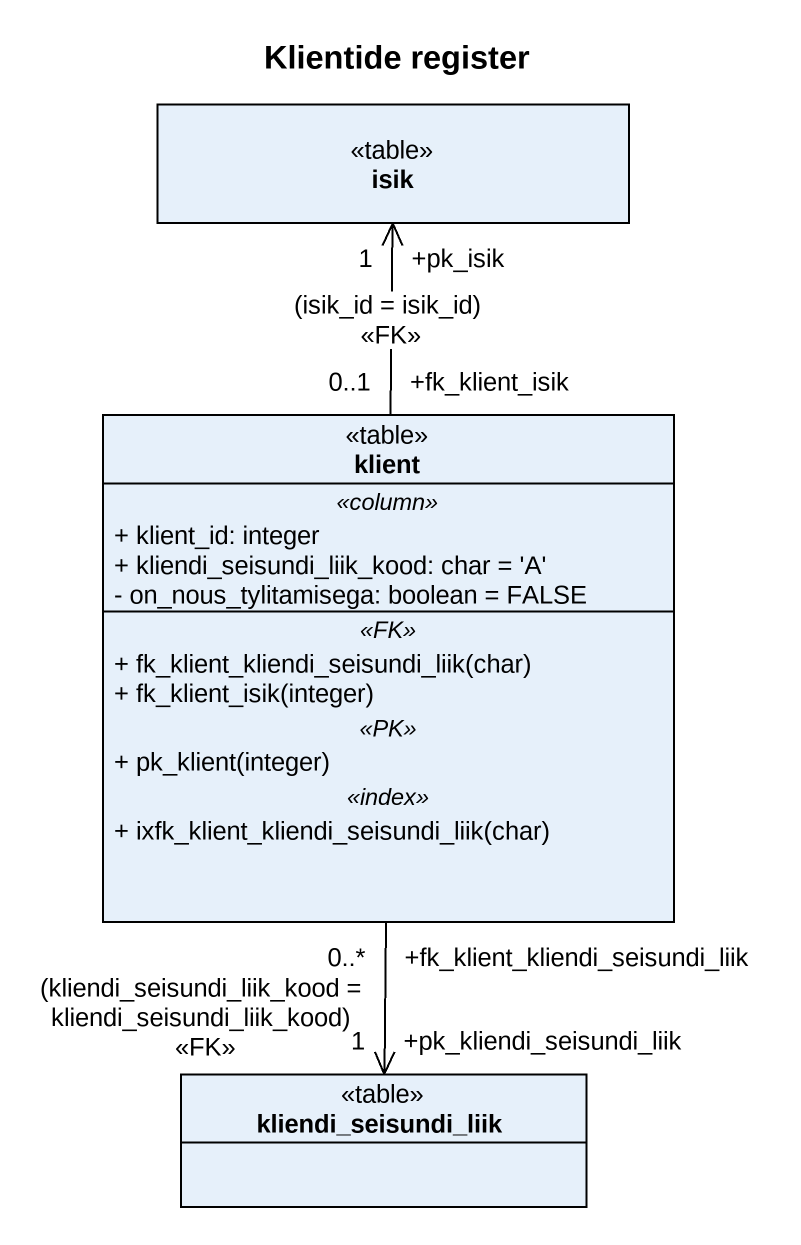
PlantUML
@startuml
title Klientide register
hide circle
hide empty members
skinparam classAttributeIconSize 0
class isik <<table>>
class klient <<table>> {
  .. <<column>> ..
  + klient_id: integer
  + kliendi_seisundi_liik_kood: char = 'A'
  - on_nous_tylitamisega: boolean = FALSE
  .. <<FK>> ..
  + fk_klient_kliendi_seisundi_liik(char)
  + fk_klient_isik(integer)
  .. <<PK>> ..
  + pk_klient(integer)
  .. <<index>> ..
  + ixfk_klient_kliendi_seisundi_liik(char)
}
class kliendi_seisundi_liik <<table>>
klient "+fk_klient_isik\n0..1" -up-> "+pk_isik\n1" isik : (isik_id = isik_id)\n<<FK>>
klient "+fk_klient_kliendi_seisundi_liik\n0..*" --> "+pk_kliendi_seisundi_liik\n1" kliendi_seisundi_liik : (kliendi_seisundi_liik_kood = kliendi_seisundi_liik_kood)\n<<FK>>
@enduml
